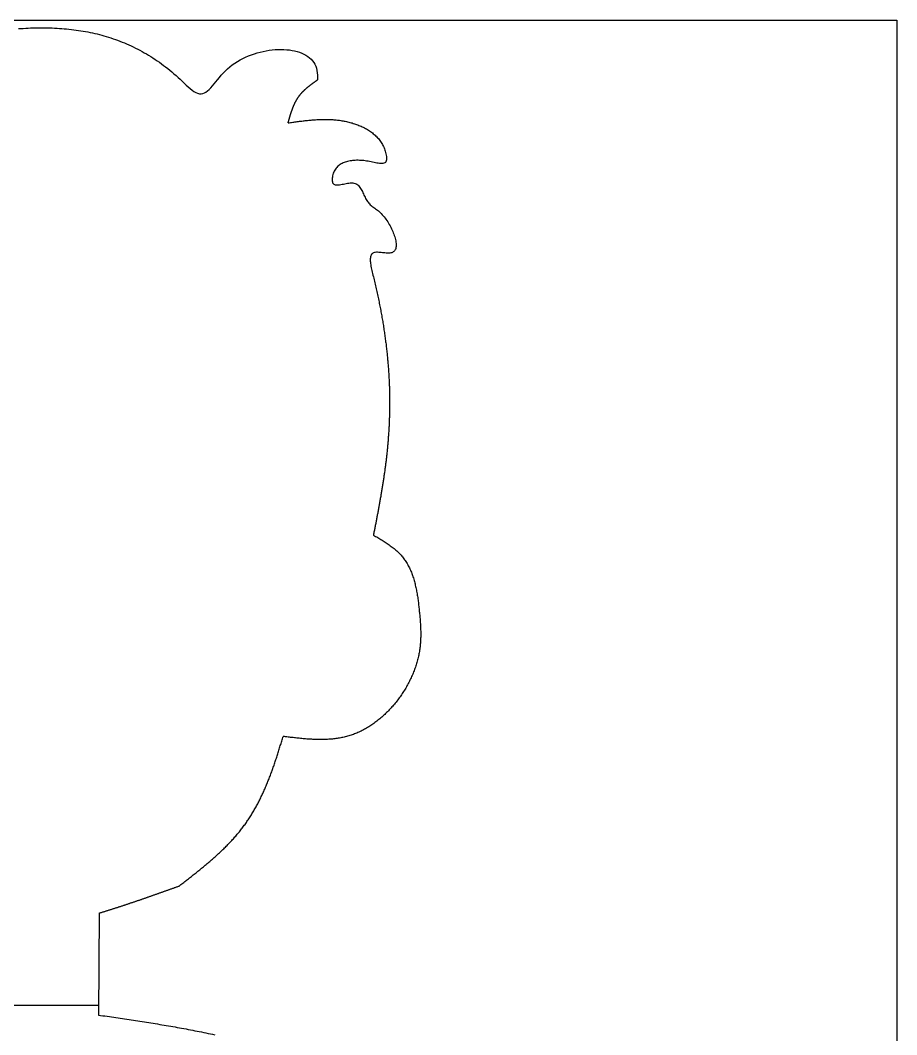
# Model space of a CAD drawing. Header units: millimetres. Extents: x 289 to 9778, y -894 to 6380.
# Drawn here: x 7736.8 to 8016, y -317.2 to 6 of the extents above; entities that cross this region are included whole.
import ezdxf

# ---------------------------------------------------------------- set-up
doc = ezdxf.new("R2010")
doc.units = ezdxf.units.MM

msp = doc.modelspace()

# ---------------------------------------------------------------- linework, layer by layer
for p, q in [((7761.92, -278.48), (7761.72, -310.97)), ((7693.84, -307.86), (7761.74, -307.86))]:
    msp.add_line(p, q)
msp.add_lwpolyline([(7446, 6.01), (8016, 6.01), (8016, -893.99), (7446, -893.99)], close=True)
for points in [[(7736.21, 3.34, 0), (7736.98, 3.4, 0), (7737.76, 3.44, 0), (7738.54, 3.49, 0), (7739.31, 3.52, 0), (7740.09, 3.56, 0), (7740.86, 3.58, 0), (7741.63, 3.6, 0), (7742.4, 3.61, 0), (7743.17, 3.62, 0), (7743.94, 3.62, 0), (7744.71, 3.62, 0), (7745.48, 3.6, 0), (7746.25, 3.59, 0), (7747.01, 3.56, 0), (7747.77, 3.53, 0), (7748.54, 3.49, 0), (7749.3, 3.44, 0), (7750.06, 3.39, 0), (7750.82, 3.33, 0), (7751.58, 3.26, 0), (7752.33, 3.18, 0), (7753.09, 3.1, 0), (7753.84, 3.01, 0), (7754.59, 2.91, 0), (7755.34, 2.8, 0), (7756.09, 2.68, 0), (7756.84, 2.56, 0), (7757.58, 2.43, 0), (7758.33, 2.29, 0), (7759.07, 2.14, 0), (7759.81, 1.98, 0), (7760.55, 1.81, 0), (7761.29, 1.64, 0), (7762.02, 1.45, 0), (7762.76, 1.26, 0), (7763.49, 1.05, 0), (7764.22, 0.84, 0), (7764.95, 0.62, 0), (7765.67, 0.39, 0), (7766.4, 0.15, 0), (7767.12, -0.11, 0), (7767.84, -0.37, 0), (7768.56, -0.64, 0), (7769.28, -0.92, 0), (7769.99, -1.21, 0), (7770.7, -1.51, 0), (7771.41, -1.83, 0), (7772.12, -2.15, 0), (7772.83, -2.49, 0), (7773.53, -2.83, 0), (7774.23, -3.19, 0), (7774.93, -3.55, 0), (7775.63, -3.93, 0), (7776.32, -4.32, 0), (7777.02, -4.72, 0), (7777.71, -5.14, 0), (7778.39, -5.56, 0), (7779.08, -6, 0), (7779.76, -6.45, 0), (7780.44, -6.91, 0), (7781.12, -7.38, 0), (7781.79, -7.86, 0), (7782.46, -8.36, 0), (7783.13, -8.87, 0), (7783.8, -9.39, 0), (7784.46, -9.92, 0), (7785.12, -10.47, 0), (7785.78, -11.03, 0), (7786.44, -11.61, 0), (7787.09, -12.19, 0), (7787.74, -12.79, 0), (7788.39, -13.4, 0), (7789.03, -14.02, 0), (7789.67, -14.62, 0), (7790.3, -15.2, 0), (7790.92, -15.74, 0), (7791.54, -16.23, 0), (7792.14, -16.66, 0), (7792.73, -17.01, 0), (7793.31, -17.26, 0), (7793.87, -17.41, 0), (7794.41, -17.44, 0), (7794.95, -17.35, 0), (7795.47, -17.15, 0), (7795.98, -16.85, 0), (7796.49, -16.47, 0), (7797, -16.01, 0), (7797.51, -15.48, 0), (7798.03, -14.9, 0), (7798.56, -14.27, 0), (7799.1, -13.61, 0), (7799.66, -12.92, 0), (7800.24, -12.21, 0), (7800.85, -11.5, 0), (7801.48, -10.8, 0), (7802.15, -10.11, 0), (7802.85, -9.45, 0), (7803.59, -8.83, 0), (7804.36, -8.23, 0), (7805.16, -7.67, 0), (7805.98, -7.14, 0), (7806.84, -6.64, 0), (7807.71, -6.18, 0), (7808.61, -5.75, 0), (7809.52, -5.36, 0), (7810.45, -5, 0), (7811.38, -4.67, 0), (7812.33, -4.38, 0), (7813.28, -4.12, 0), (7814.24, -3.89, 0), (7815.2, -3.7, 0), (7816.15, -3.55, 0), (7817.1, -3.43, 0), (7818.05, -3.35, 0), (7818.98, -3.3, 0), (7819.9, -3.28, 0), (7820.8, -3.3, 0), (7821.69, -3.36, 0), (7822.55, -3.46, 0), (7823.39, -3.59, 0), (7824.21, -3.75, 0), (7824.99, -3.95, 0), (7825.75, -4.19, 0), (7826.46, -4.47, 0), (7827.15, -4.78, 0), (7827.79, -5.13, 0), (7828.39, -5.52, 0), (7828.94, -5.94, 0), (7829.44, -6.4, 0), (7829.9, -6.9, 0), (7830.3, -7.44, 0), (7830.64, -8.01, 0), (7830.93, -8.62, 0), (7831.15, -9.27, 0), (7831.31, -9.96, 0), (7831.41, -10.69, 0), (7831.46, -11.44, 0), (7831.48, -12.21, 0), (7831.49, -12.99, 0)], [(7822.14, -26.7, 0), (7822.17, -26.6, 0), (7822.2, -26.49, 0), (7822.23, -26.38, 0), (7822.26, -26.28, 0), (7822.29, -26.17, 0), (7822.32, -26.06, 0), (7822.35, -25.96, 0), (7822.38, -25.85, 0), (7822.41, -25.74, 0), (7822.44, -25.63, 0), (7822.47, -25.53, 0), (7822.5, -25.42, 0), (7822.53, -25.31, 0), (7822.56, -25.21, 0), (7822.59, -25.1, 0), (7822.62, -25, 0), (7822.65, -24.89, 0), (7822.69, -24.78, 0), (7822.72, -24.68, 0), (7822.75, -24.57, 0), (7822.78, -24.47, 0), (7822.81, -24.36, 0), (7822.84, -24.25, 0), (7822.88, -24.15, 0), (7822.91, -24.04, 0), (7822.94, -23.94, 0), (7822.97, -23.83, 0), (7823.01, -23.73, 0), (7823.04, -23.62, 0), (7823.07, -23.52, 0), (7823.11, -23.42, 0), (7823.14, -23.31, 0), (7823.18, -23.21, 0), (7823.21, -23.1, 0), (7823.25, -23, 0), (7823.28, -22.9, 0), (7823.32, -22.79, 0), (7823.35, -22.69, 0), (7823.39, -22.59, 0), (7823.43, -22.49, 0), (7823.46, -22.38, 0), (7823.5, -22.28, 0), (7823.54, -22.18, 0), (7823.58, -22.08, 0), (7823.61, -21.98, 0), (7823.65, -21.88, 0), (7823.69, -21.78, 0), (7823.73, -21.68, 0), (7823.77, -21.58, 0), (7823.81, -21.48, 0), (7823.85, -21.38, 0), (7823.89, -21.28, 0), (7823.94, -21.18, 0), (7823.98, -21.08, 0), (7824.02, -20.99, 0), (7824.06, -20.89, 0), (7824.11, -20.79, 0), (7824.15, -20.69, 0), (7824.2, -20.6, 0), (7824.24, -20.5, 0), (7824.29, -20.41, 0), (7824.33, -20.31, 0), (7824.38, -20.22, 0), (7824.43, -20.12, 0), (7824.47, -20.03, 0), (7824.52, -19.93, 0), (7824.57, -19.84, 0), (7824.62, -19.75, 0), (7824.67, -19.65, 0), (7824.72, -19.56, 0), (7824.77, -19.47, 0), (7824.82, -19.38, 0), (7824.88, -19.29, 0), (7824.93, -19.2, 0), (7824.98, -19.11, 0), (7825.04, -19.02, 0), (7825.09, -18.93, 0), (7825.15, -18.84, 0), (7825.2, -18.75, 0), (7825.26, -18.66, 0), (7825.32, -18.58, 0), (7825.38, -18.49, 0), (7825.44, -18.4, 0), (7825.5, -18.32, 0), (7825.56, -18.23, 0), (7825.62, -18.15, 0), (7825.68, -18.06, 0), (7825.74, -17.98, 0), (7825.8, -17.9, 0), (7825.87, -17.82, 0), (7825.93, -17.73, 0), (7826, -17.65, 0), (7826.07, -17.57, 0), (7826.13, -17.49, 0), (7826.2, -17.41, 0), (7826.27, -17.33, 0), (7826.34, -17.25, 0), (7826.41, -17.17, 0), (7826.48, -17.1, 0), (7826.55, -17.02, 0), (7826.62, -16.94, 0), (7826.69, -16.87, 0), (7826.77, -16.79, 0), (7826.84, -16.71, 0), (7826.91, -16.64, 0), (7826.99, -16.56, 0), (7827.06, -16.49, 0), (7827.14, -16.42, 0), (7827.22, -16.34, 0), (7827.29, -16.27, 0), (7827.37, -16.2, 0), (7827.45, -16.12, 0), (7827.53, -16.05, 0), (7827.6, -15.98, 0), (7827.68, -15.91, 0), (7827.76, -15.84, 0), (7827.84, -15.77, 0), (7827.92, -15.69, 0), (7828.01, -15.62, 0), (7828.09, -15.55, 0), (7828.17, -15.49, 0), (7828.25, -15.42, 0), (7828.33, -15.35, 0), (7828.42, -15.28, 0), (7828.5, -15.21, 0), (7828.59, -15.14, 0), (7828.67, -15.07, 0), (7828.75, -15.01, 0), (7828.84, -14.94, 0), (7828.92, -14.87, 0), (7829.01, -14.8, 0), (7829.1, -14.74, 0), (7829.18, -14.67, 0), (7829.27, -14.6, 0), (7829.35, -14.54, 0), (7829.44, -14.47, 0), (7829.53, -14.41, 0), (7829.62, -14.34, 0), (7829.7, -14.27, 0), (7829.79, -14.21, 0), (7829.88, -14.14, 0), (7829.97, -14.08, 0), (7830.06, -14.01, 0), (7830.15, -13.95, 0), (7830.23, -13.88, 0), (7830.32, -13.82, 0), (7830.41, -13.76, 0), (7830.5, -13.69, 0), (7830.59, -13.63, 0), (7830.68, -13.56, 0), (7830.77, -13.5, 0), (7830.86, -13.43, 0), (7830.95, -13.37, 0), (7831.04, -13.31, 0), (7831.13, -13.24, 0), (7831.22, -13.18, 0), (7831.31, -13.11, 0), (7831.4, -13.05, 0), (7831.49, -12.99, 0)], [(7822.14, -26.7, 0), (7822.51, -26.65, 0), (7822.87, -26.6, 0), (7823.24, -26.55, 0), (7823.6, -26.49, 0), (7823.97, -26.44, 0), (7824.33, -26.39, 0), (7824.7, -26.34, 0), (7825.07, -26.29, 0), (7825.43, -26.24, 0), (7825.8, -26.19, 0), (7826.16, -26.14, 0), (7826.53, -26.1, 0), (7826.89, -26.05, 0), (7827.26, -26.01, 0), (7827.62, -25.97, 0), (7827.99, -25.92, 0), (7828.35, -25.89, 0), (7828.72, -25.85, 0), (7829.09, -25.81, 0), (7829.45, -25.78, 0), (7829.82, -25.75, 0), (7830.18, -25.72, 0), (7830.55, -25.69, 0), (7830.91, -25.67, 0), (7831.28, -25.64, 0), (7831.64, -25.62, 0), (7832, -25.61, 0), (7832.37, -25.59, 0), (7832.73, -25.58, 0), (7833.1, -25.57, 0), (7833.46, -25.57, 0), (7833.83, -25.56, 0), (7834.19, -25.56, 0), (7834.55, -25.57, 0), (7834.92, -25.58, 0), (7835.28, -25.59, 0), (7835.65, -25.6, 0), (7836.01, -25.62, 0), (7836.37, -25.64, 0), (7836.74, -25.67, 0), (7837.1, -25.7, 0), (7837.46, -25.74, 0), (7837.83, -25.78, 0), (7838.19, -25.82, 0), (7838.55, -25.87, 0), (7838.91, -25.92, 0), (7839.28, -25.98, 0), (7839.64, -26.04, 0), (7840, -26.11, 0), (7840.36, -26.18, 0), (7840.73, -26.26, 0), (7841.09, -26.34, 0), (7841.45, -26.43, 0), (7841.81, -26.52, 0), (7842.17, -26.62, 0), (7842.53, -26.72, 0), (7842.89, -26.83, 0), (7843.25, -26.95, 0), (7843.61, -27.07, 0), (7843.97, -27.2, 0), (7844.33, -27.33, 0), (7844.68, -27.47, 0), (7845.03, -27.62, 0), (7845.38, -27.77, 0), (7845.73, -27.93, 0), (7846.08, -28.09, 0), (7846.42, -28.27, 0), (7846.75, -28.44, 0), (7847.09, -28.63, 0), (7847.41, -28.82, 0), (7847.74, -29.02, 0), (7848.06, -29.23, 0), (7848.37, -29.44, 0), (7848.67, -29.66, 0), (7848.98, -29.89, 0), (7849.27, -30.13, 0), (7849.56, -30.37, 0), (7849.84, -30.62, 0), (7850.11, -30.88, 0), (7850.38, -31.15, 0), (7850.63, -31.42, 0), (7850.88, -31.7, 0), (7851.12, -31.99, 0), (7851.35, -32.29, 0), (7851.57, -32.6, 0), (7851.79, -32.91, 0), (7851.99, -33.24, 0), (7852.18, -33.57, 0), (7852.36, -33.91, 0), (7852.53, -34.26, 0), (7852.69, -34.62, 0), (7852.84, -34.98, 0), (7852.97, -35.36, 0), (7853.09, -35.74, 0), (7853.2, -36.14, 0), (7853.3, -36.54, 0), (7853.38, -36.95, 0), (7853.45, -37.37, 0), (7853.49, -37.77, 0), (7853.5, -38.15, 0), (7853.47, -38.5, 0), (7853.4, -38.82, 0), (7853.29, -39.08, 0), (7853.12, -39.29, 0), (7852.91, -39.44, 0), (7852.66, -39.55, 0), (7852.36, -39.61, 0), (7852.03, -39.64, 0), (7851.67, -39.64, 0), (7851.28, -39.6, 0), (7850.86, -39.54, 0), (7850.43, -39.47, 0), (7849.98, -39.38, 0), (7849.52, -39.29, 0), (7849.05, -39.19, 0), (7848.57, -39.09, 0), (7848.1, -39, 0), (7847.62, -38.91, 0), (7847.15, -38.84, 0), (7846.69, -38.78, 0), (7846.22, -38.72, 0), (7845.76, -38.68, 0), (7845.3, -38.65, 0), (7844.85, -38.62, 0), (7844.41, -38.61, 0), (7843.97, -38.61, 0), (7843.53, -38.62, 0), (7843.11, -38.65, 0), (7842.69, -38.68, 0), (7842.28, -38.73, 0), (7841.87, -38.79, 0), (7841.48, -38.86, 0), (7841.1, -38.95, 0), (7840.72, -39.05, 0), (7840.36, -39.16, 0), (7840.01, -39.29, 0), (7839.67, -39.44, 0), (7839.34, -39.59, 0), (7839.02, -39.77, 0), (7838.72, -39.95, 0), (7838.43, -40.16, 0), (7838.16, -40.38, 0), (7837.9, -40.61, 0), (7837.66, -40.87, 0), (7837.43, -41.14, 0), (7837.22, -41.42, 0), (7837.02, -41.73, 0), (7836.84, -42.05, 0), (7836.68, -42.39, 0), (7836.54, -42.75, 0), (7836.42, -43.12, 0), (7836.32, -43.52, 0), (7836.24, -43.93, 0), (7836.19, -44.33, 0), (7836.16, -44.73, 0), (7836.18, -45.1, 0), (7836.23, -45.44, 0), (7836.32, -45.74, 0), (7836.46, -45.98, 0), (7836.65, -46.17, 0), (7836.88, -46.31, 0), (7837.15, -46.39, 0), (7837.45, -46.44, 0), (7837.79, -46.45, 0), (7838.15, -46.43, 0), (7838.54, -46.39, 0), (7838.94, -46.32, 0), (7839.36, -46.25, 0), (7839.79, -46.16, 0), (7840.22, -46.08, 0), (7840.66, -45.99, 0), (7841.1, -45.92, 0), (7841.53, -45.85, 0), (7841.95, -45.81, 0), (7842.36, -45.79, 0), (7842.75, -45.81, 0), (7843.11, -45.86, 0), (7843.45, -45.95, 0), (7843.77, -46.08, 0), (7844.06, -46.25, 0), (7844.33, -46.45, 0), (7844.58, -46.69, 0), (7844.82, -46.95, 0), (7845.03, -47.24, 0), (7845.24, -47.55, 0), (7845.43, -47.88, 0), (7845.61, -48.22, 0), (7845.79, -48.57, 0), (7845.96, -48.93, 0), (7846.12, -49.3, 0), (7846.29, -49.67, 0), (7846.46, -50.03, 0), (7846.63, -50.4, 0), (7846.8, -50.75, 0), (7846.98, -51.09, 0), (7847.18, -51.41, 0), (7847.38, -51.72, 0), (7847.6, -52, 0), (7847.83, -52.27, 0), (7848.07, -52.52, 0), (7848.32, -52.75, 0), (7848.58, -52.98, 0), (7848.85, -53.19, 0), (7849.13, -53.41, 0), (7849.42, -53.62, 0), (7849.71, -53.83, 0), (7850.01, -54.05, 0), (7850.31, -54.27, 0), (7850.61, -54.5, 0), (7850.92, -54.75, 0), (7851.22, -55.02, 0), (7851.53, -55.3, 0), (7851.83, -55.61, 0), (7852.13, -55.94, 0), (7852.43, -56.28, 0), (7852.72, -56.64, 0), (7853.01, -57.02, 0), (7853.3, -57.41, 0), (7853.58, -57.81, 0), (7853.85, -58.22, 0), (7854.11, -58.65, 0), (7854.36, -59.08, 0), (7854.61, -59.51, 0), (7854.84, -59.95, 0), (7855.06, -60.4, 0), (7855.27, -60.84, 0), (7855.47, -61.29, 0), (7855.65, -61.73, 0), (7855.82, -62.17, 0), (7855.97, -62.61, 0), (7856.11, -63.04, 0), (7856.23, -63.47, 0), (7856.33, -63.89, 0), (7856.41, -64.29, 0), (7856.48, -64.69, 0), (7856.52, -65.07, 0), (7856.54, -65.43, 0), (7856.54, -65.78, 0), (7856.52, -66.12, 0), (7856.47, -66.43, 0), (7856.4, -66.72, 0), (7856.3, -66.99, 0), (7856.18, -67.24, 0), (7856.03, -67.46, 0), (7855.85, -67.66, 0), (7855.64, -67.82, 0), (7855.41, -67.96, 0), (7855.14, -68.07, 0), (7854.84, -68.14, 0), (7854.51, -68.18, 0), (7854.16, -68.2, 0), (7853.79, -68.2, 0), (7853.4, -68.17, 0), (7853, -68.14, 0), (7852.6, -68.1, 0), (7852.19, -68.05, 0), (7851.78, -68.01, 0), (7851.38, -67.97, 0), (7850.99, -67.94, 0), (7850.61, -67.92, 0), (7850.25, -67.92, 0), (7849.92, -67.95, 0), (7849.61, -68.01, 0), (7849.33, -68.09, 0), (7849.1, -68.22, 0), (7848.89, -68.37, 0), (7848.72, -68.57, 0), (7848.58, -68.79, 0), (7848.47, -69.04, 0), (7848.39, -69.33, 0), (7848.34, -69.64, 0), (7848.31, -69.97, 0), (7848.3, -70.32, 0), (7848.31, -70.7, 0), (7848.34, -71.1, 0), (7848.39, -71.51, 0), (7848.45, -71.94, 0), (7848.53, -72.38, 0), (7848.62, -72.83, 0), (7848.72, -73.3, 0), (7848.82, -73.77, 0), (7848.94, -74.24, 0), (7849.05, -74.73, 0), (7849.17, -75.21, 0), (7849.29, -75.69, 0), (7849.41, -76.18, 0), (7849.52, -76.66, 0), (7849.64, -77.14, 0), (7849.75, -77.62, 0), (7849.87, -78.1, 0), (7849.98, -78.57, 0), (7850.09, -79.05, 0), (7850.19, -79.52, 0), (7850.3, -79.99, 0), (7850.4, -80.46, 0), (7850.51, -80.93, 0), (7850.61, -81.39, 0), (7850.71, -81.86, 0), (7850.81, -82.32, 0), (7850.9, -82.79, 0), (7851, -83.25, 0), (7851.09, -83.71, 0), (7851.18, -84.16, 0), (7851.28, -84.62, 0), (7851.36, -85.07, 0), (7851.45, -85.53, 0), (7851.54, -85.98, 0), (7851.63, -86.43, 0), (7851.71, -86.88, 0), (7851.79, -87.33, 0), (7851.87, -87.77, 0), (7851.95, -88.22, 0), (7852.03, -88.66, 0), (7852.11, -89.1, 0), (7852.18, -89.54, 0), (7852.26, -89.98, 0), (7852.33, -90.42, 0), (7852.4, -90.85, 0), (7852.47, -91.29, 0), (7852.54, -91.72, 0), (7852.61, -92.16, 0), (7852.67, -92.59, 0), (7852.74, -93.02, 0), (7852.8, -93.44, 0), (7852.86, -93.87, 0), (7852.93, -94.3, 0), (7852.98, -94.72, 0), (7853.04, -95.14, 0), (7853.1, -95.57, 0), (7853.16, -95.99, 0), (7853.21, -96.41, 0), (7853.26, -96.82, 0), (7853.32, -97.24, 0), (7853.37, -97.65, 0), (7853.42, -98.07, 0), (7853.46, -98.48, 0), (7853.51, -98.89, 0), (7853.56, -99.3, 0), (7853.6, -99.71, 0), (7853.64, -100.12, 0), (7853.69, -100.53, 0), (7853.73, -100.93, 0), (7853.77, -101.34, 0), (7853.81, -101.74, 0), (7853.84, -102.14, 0), (7853.88, -102.54, 0), (7853.92, -102.94, 0), (7853.95, -103.34, 0), (7853.98, -103.74, 0), (7854.01, -104.14, 0), (7854.04, -104.53, 0), (7854.07, -104.92, 0), (7854.1, -105.32, 0), (7854.13, -105.71, 0), (7854.16, -106.1, 0), (7854.18, -106.49, 0), (7854.2, -106.88, 0), (7854.23, -107.27, 0), (7854.25, -107.65, 0), (7854.27, -108.04, 0), (7854.29, -108.42, 0), (7854.31, -108.8, 0), (7854.33, -109.19, 0), (7854.34, -109.57, 0), (7854.36, -109.95, 0), (7854.37, -110.33, 0), (7854.39, -110.7, 0), (7854.4, -111.08, 0), (7854.41, -111.46, 0), (7854.42, -111.83, 0), (7854.43, -112.21, 0), (7854.44, -112.58, 0), (7854.45, -112.95, 0), (7854.45, -113.32, 0), (7854.46, -113.69, 0), (7854.46, -114.06, 0), (7854.47, -114.43, 0), (7854.47, -114.79, 0), (7854.47, -115.16, 0), (7854.47, -115.53, 0), (7854.47, -115.89, 0), (7854.47, -116.25, 0), (7854.47, -116.62, 0), (7854.47, -116.98, 0), (7854.47, -117.34, 0), (7854.46, -117.7, 0), (7854.46, -118.06, 0), (7854.45, -118.42, 0), (7854.44, -118.77, 0), (7854.44, -119.13, 0), (7854.43, -119.48, 0), (7854.42, -119.84, 0), (7854.41, -120.19, 0), (7854.4, -120.55, 0), (7854.38, -120.9, 0), (7854.37, -121.25, 0), (7854.36, -121.6, 0), (7854.34, -121.95, 0), (7854.33, -122.3, 0), (7854.31, -122.65, 0), (7854.3, -122.99, 0), (7854.28, -123.34, 0), (7854.26, -123.69, 0), (7854.24, -124.03, 0), (7854.22, -124.37, 0), (7854.2, -124.72, 0), (7854.18, -125.06, 0), (7854.16, -125.4, 0), (7854.14, -125.74, 0), (7854.11, -126.08, 0), (7854.09, -126.42, 0), (7854.06, -126.76, 0), (7854.04, -127.1, 0), (7854.01, -127.44, 0), (7853.98, -127.78, 0), (7853.96, -128.11, 0), (7853.93, -128.45, 0), (7853.9, -128.78, 0), (7853.87, -129.12, 0), (7853.84, -129.45, 0), (7853.81, -129.79, 0), (7853.78, -130.12, 0), (7853.75, -130.45, 0), (7853.71, -130.78, 0), (7853.68, -131.11, 0), (7853.65, -131.44, 0), (7853.61, -131.77, 0), (7853.58, -132.1, 0), (7853.54, -132.43, 0), (7853.51, -132.76, 0), (7853.47, -133.08, 0), (7853.43, -133.41, 0), (7853.39, -133.74, 0), (7853.36, -134.06, 0), (7853.32, -134.39, 0), (7853.28, -134.71, 0), (7853.24, -135.03, 0), (7853.2, -135.36, 0), (7853.16, -135.68, 0), (7853.11, -136, 0), (7853.07, -136.32, 0), (7853.03, -136.64, 0), (7852.99, -136.97, 0), (7852.94, -137.29, 0), (7852.9, -137.61, 0), (7852.85, -137.93, 0), (7852.81, -138.24, 0), (7852.76, -138.56, 0), (7852.72, -138.88, 0), (7852.67, -139.2, 0), (7852.63, -139.52, 0), (7852.58, -139.83, 0), (7852.53, -140.15, 0), (7852.48, -140.46, 0), (7852.44, -140.78, 0), (7852.39, -141.09, 0), (7852.34, -141.41, 0), (7852.29, -141.72, 0), (7852.24, -142.04, 0), (7852.19, -142.35, 0), (7852.14, -142.66, 0), (7852.09, -142.98, 0), (7852.04, -143.29, 0), (7851.98, -143.6, 0), (7851.93, -143.91, 0), (7851.88, -144.23, 0), (7851.83, -144.54, 0), (7851.78, -144.85, 0), (7851.72, -145.16, 0), (7851.67, -145.47, 0), (7851.62, -145.78, 0), (7851.56, -146.09, 0), (7851.51, -146.4, 0), (7851.45, -146.71, 0), (7851.4, -147.02, 0), (7851.34, -147.32, 0), (7851.29, -147.63, 0), (7851.23, -147.94, 0), (7851.18, -148.25, 0), (7851.12, -148.56, 0), (7851.07, -148.86, 0), (7851.01, -149.17, 0), (7850.95, -149.48, 0), (7850.9, -149.79, 0), (7850.84, -150.09, 0), (7850.78, -150.4, 0), (7850.72, -150.7, 0), (7850.67, -151.01, 0), (7850.61, -151.32, 0), (7850.55, -151.62, 0), (7850.49, -151.93, 0), (7850.44, -152.23, 0), (7850.38, -152.54, 0), (7850.32, -152.84, 0), (7850.26, -153.15, 0), (7850.2, -153.45, 0), (7850.14, -153.76, 0), (7850.08, -154.06, 0), (7850.03, -154.37, 0), (7849.97, -154.67, 0), (7849.91, -154.98, 0), (7849.85, -155.28, 0), (7849.79, -155.59, 0), (7849.73, -155.89, 0), (7849.67, -156.2, 0), (7849.61, -156.5, 0), (7849.55, -156.8, 0), (7849.49, -157.11, 0), (7849.43, -157.41, 0), (7849.37, -157.72, 0), (7849.32, -158.02, 0)], [(7849.32, -158.02, 0), (7849.66, -158.23, 0), (7850.01, -158.43, 0), (7850.35, -158.63, 0), (7850.7, -158.84, 0), (7851.04, -159.04, 0), (7851.38, -159.25, 0), (7851.72, -159.46, 0), (7852.06, -159.67, 0), (7852.4, -159.88, 0), (7852.73, -160.09, 0), (7853.06, -160.3, 0), (7853.39, -160.52, 0), (7853.72, -160.74, 0), (7854.04, -160.96, 0), (7854.36, -161.18, 0), (7854.68, -161.41, 0), (7854.99, -161.64, 0), (7855.3, -161.87, 0), (7855.6, -162.11, 0), (7855.9, -162.35, 0), (7856.2, -162.59, 0), (7856.48, -162.84, 0), (7856.77, -163.09, 0), (7857.05, -163.34, 0), (7857.32, -163.61, 0), (7857.59, -163.87, 0), (7857.85, -164.14, 0), (7858.1, -164.42, 0), (7858.35, -164.7, 0), (7858.59, -164.98, 0), (7858.82, -165.27, 0), (7859.04, -165.57, 0), (7859.26, -165.87, 0), (7859.47, -166.18, 0), (7859.68, -166.49, 0), (7859.88, -166.81, 0), (7860.07, -167.13, 0), (7860.25, -167.46, 0), (7860.43, -167.79, 0), (7860.61, -168.13, 0), (7860.77, -168.47, 0), (7860.94, -168.81, 0), (7861.09, -169.16, 0), (7861.24, -169.51, 0), (7861.39, -169.87, 0), (7861.53, -170.23, 0), (7861.66, -170.59, 0), (7861.79, -170.95, 0), (7861.91, -171.32, 0), (7862.03, -171.69, 0), (7862.15, -172.07, 0), (7862.26, -172.45, 0), (7862.37, -172.82, 0), (7862.47, -173.21, 0), (7862.57, -173.59, 0), (7862.66, -173.98, 0), (7862.75, -174.37, 0), (7862.84, -174.76, 0), (7862.92, -175.15, 0), (7863, -175.54, 0), (7863.07, -175.94, 0), (7863.15, -176.33, 0), (7863.22, -176.73, 0), (7863.28, -177.13, 0), (7863.35, -177.53, 0), (7863.41, -177.93, 0), (7863.47, -178.33, 0), (7863.52, -178.73, 0), (7863.57, -179.14, 0), (7863.63, -179.54, 0), (7863.68, -179.94, 0), (7863.72, -180.34, 0), (7863.77, -180.74, 0), (7863.81, -181.15, 0), (7863.85, -181.55, 0), (7863.89, -181.95, 0), (7863.93, -182.35, 0), (7863.97, -182.75, 0), (7864.01, -183.14, 0), (7864.05, -183.54, 0), (7864.08, -183.94, 0), (7864.12, -184.33, 0), (7864.15, -184.72, 0), (7864.18, -185.12, 0), (7864.21, -185.51, 0), (7864.24, -185.9, 0), (7864.26, -186.29, 0), (7864.29, -186.68, 0), (7864.31, -187.06, 0), (7864.33, -187.45, 0), (7864.34, -187.84, 0), (7864.36, -188.22, 0), (7864.37, -188.61, 0), (7864.38, -188.99, 0), (7864.38, -189.38, 0), (7864.38, -189.76, 0), (7864.38, -190.15, 0), (7864.37, -190.53, 0), (7864.36, -190.91, 0), (7864.35, -191.3, 0), (7864.33, -191.68, 0), (7864.31, -192.06, 0), (7864.28, -192.45, 0), (7864.25, -192.83, 0), (7864.22, -193.21, 0), (7864.18, -193.59, 0), (7864.13, -193.98, 0), (7864.08, -194.36, 0), (7864.03, -194.74, 0), (7863.96, -195.13, 0), (7863.9, -195.51, 0), (7863.83, -195.9, 0), (7863.75, -196.28, 0), (7863.67, -196.66, 0), (7863.58, -197.05, 0), (7863.48, -197.43, 0), (7863.39, -197.82, 0), (7863.28, -198.2, 0), (7863.17, -198.58, 0), (7863.06, -198.97, 0), (7862.94, -199.35, 0), (7862.82, -199.73, 0), (7862.69, -200.11, 0), (7862.55, -200.49, 0), (7862.42, -200.87, 0), (7862.27, -201.25, 0), (7862.13, -201.63, 0), (7861.97, -202, 0), (7861.82, -202.38, 0), (7861.66, -202.76, 0), (7861.49, -203.13, 0), (7861.32, -203.5, 0), (7861.14, -203.87, 0), (7860.96, -204.24, 0), (7860.78, -204.61, 0), (7860.59, -204.98, 0), (7860.4, -205.34, 0), (7860.2, -205.7, 0), (7860, -206.07, 0), (7859.8, -206.43, 0), (7859.59, -206.78, 0), (7859.38, -207.14, 0), (7859.16, -207.49, 0), (7858.94, -207.84, 0), (7858.72, -208.19, 0), (7858.49, -208.54, 0), (7858.26, -208.89, 0), (7858.02, -209.23, 0), (7857.78, -209.57, 0), (7857.54, -209.9, 0), (7857.29, -210.24, 0), (7857.04, -210.57, 0), (7856.79, -210.9, 0), (7856.53, -211.23, 0), (7856.27, -211.55, 0), (7856.01, -211.87, 0), (7855.74, -212.19, 0), (7855.47, -212.5, 0), (7855.2, -212.81, 0), (7854.92, -213.12, 0), (7854.64, -213.42, 0), (7854.36, -213.73, 0), (7854.08, -214.02, 0), (7853.79, -214.32, 0), (7853.5, -214.61, 0), (7853.2, -214.89, 0), (7852.9, -215.18, 0), (7852.6, -215.45, 0), (7852.3, -215.73, 0), (7852, -216, 0), (7851.69, -216.27, 0), (7851.38, -216.53, 0), (7851.07, -216.79, 0), (7850.75, -217.04, 0), (7850.43, -217.29, 0), (7850.11, -217.54, 0), (7849.79, -217.78, 0), (7849.46, -218.02, 0), (7849.14, -218.25, 0), (7848.81, -218.47, 0), (7848.48, -218.7, 0), (7848.14, -218.91, 0), (7847.81, -219.13, 0), (7847.47, -219.33, 0), (7847.13, -219.54, 0), (7846.79, -219.73, 0), (7846.44, -219.92, 0), (7846.1, -220.11, 0), (7845.75, -220.29, 0), (7845.4, -220.47, 0), (7845.05, -220.64, 0), (7844.7, -220.8, 0), (7844.35, -220.96, 0), (7843.99, -221.12, 0), (7843.63, -221.26, 0), (7843.27, -221.41, 0), (7842.92, -221.54, 0), (7842.55, -221.67, 0), (7842.19, -221.8, 0), (7841.83, -221.91, 0), (7841.46, -222.02, 0), (7841.1, -222.13, 0), (7840.73, -222.23, 0), (7840.36, -222.33, 0), (7839.99, -222.41, 0), (7839.62, -222.5, 0), (7839.25, -222.58, 0), (7838.88, -222.65, 0), (7838.5, -222.72, 0), (7838.13, -222.78, 0), (7837.75, -222.84, 0), (7837.37, -222.89, 0), (7837, -222.94, 0), (7836.62, -222.98, 0), (7836.24, -223.02, 0), (7835.86, -223.06, 0), (7835.47, -223.09, 0), (7835.09, -223.11, 0), (7834.71, -223.14, 0), (7834.32, -223.15, 0), (7833.94, -223.17, 0), (7833.55, -223.18, 0), (7833.17, -223.19, 0), (7832.78, -223.19, 0), (7832.39, -223.19, 0), (7832, -223.19, 0), (7831.61, -223.18, 0), (7831.22, -223.18, 0), (7830.83, -223.16, 0), (7830.44, -223.15, 0), (7830.05, -223.13, 0), (7829.66, -223.11, 0), (7829.27, -223.09, 0), (7828.87, -223.07, 0), (7828.48, -223.04, 0), (7828.08, -223.01, 0), (7827.69, -222.98, 0), (7827.29, -222.94, 0), (7826.9, -222.91, 0), (7826.5, -222.87, 0), (7826.11, -222.83, 0), (7825.71, -222.79, 0), (7825.31, -222.75, 0), (7824.92, -222.71, 0), (7824.52, -222.67, 0), (7824.12, -222.62, 0), (7823.72, -222.58, 0), (7823.33, -222.53, 0), (7822.93, -222.48, 0), (7822.53, -222.43, 0), (7822.13, -222.38, 0), (7821.73, -222.33, 0), (7821.34, -222.29, 0), (7820.94, -222.24, 0), (7820.54, -222.19, 0)], [(7787.41, -269.87, 0), (7787.71, -269.63, 0), (7788.01, -269.4, 0), (7788.31, -269.16, 0), (7788.61, -268.93, 0), (7788.92, -268.69, 0), (7789.22, -268.46, 0), (7789.52, -268.22, 0), (7789.82, -267.99, 0), (7790.12, -267.75, 0), (7790.42, -267.52, 0), (7790.72, -267.28, 0), (7791.02, -267.05, 0), (7791.32, -266.81, 0), (7791.62, -266.57, 0), (7791.92, -266.34, 0), (7792.22, -266.1, 0), (7792.52, -265.86, 0), (7792.82, -265.62, 0), (7793.12, -265.38, 0), (7793.41, -265.15, 0), (7793.71, -264.91, 0), (7794, -264.67, 0), (7794.3, -264.43, 0), (7794.59, -264.19, 0), (7794.89, -263.95, 0), (7795.18, -263.71, 0), (7795.47, -263.46, 0), (7795.76, -263.22, 0), (7796.05, -262.98, 0), (7796.34, -262.73, 0), (7796.63, -262.49, 0), (7796.92, -262.24, 0), (7797.2, -262, 0), (7797.49, -261.75, 0), (7797.77, -261.51, 0), (7798.06, -261.26, 0), (7798.34, -261.01, 0), (7798.62, -260.76, 0), (7798.9, -260.51, 0), (7799.18, -260.26, 0), (7799.46, -260.01, 0), (7799.73, -259.75, 0), (7800.01, -259.5, 0), (7800.28, -259.25, 0), (7800.56, -258.99, 0), (7800.83, -258.74, 0), (7801.1, -258.48, 0), (7801.37, -258.22, 0), (7801.63, -257.96, 0), (7801.9, -257.7, 0), (7802.16, -257.44, 0), (7802.43, -257.18, 0), (7802.69, -256.91, 0), (7802.95, -256.65, 0), (7803.2, -256.39, 0), (7803.46, -256.12, 0), (7803.71, -255.85, 0), (7803.97, -255.58, 0), (7804.22, -255.31, 0), (7804.47, -255.04, 0), (7804.72, -254.77, 0), (7804.96, -254.49, 0), (7805.21, -254.22, 0), (7805.45, -253.94, 0), (7805.69, -253.66, 0), (7805.93, -253.38, 0), (7806.16, -253.1, 0), (7806.4, -252.82, 0), (7806.63, -252.54, 0), (7806.86, -252.25, 0), (7807.09, -251.97, 0), (7807.31, -251.68, 0), (7807.54, -251.39, 0), (7807.76, -251.1, 0), (7807.98, -250.81, 0), (7808.19, -250.51, 0), (7808.41, -250.22, 0), (7808.62, -249.92, 0), (7808.83, -249.62, 0), (7809.04, -249.32, 0), (7809.25, -249.02, 0), (7809.45, -248.72, 0), (7809.65, -248.41, 0), (7809.85, -248.11, 0), (7810.05, -247.8, 0), (7810.24, -247.49, 0), (7810.44, -247.18, 0), (7810.63, -246.87, 0), (7810.82, -246.56, 0), (7811.01, -246.24, 0), (7811.19, -245.93, 0), (7811.37, -245.61, 0), (7811.56, -245.29, 0), (7811.74, -244.97, 0), (7811.91, -244.65, 0), (7812.09, -244.33, 0), (7812.26, -244, 0), (7812.44, -243.68, 0), (7812.61, -243.35, 0), (7812.78, -243.03, 0), (7812.94, -242.7, 0), (7813.11, -242.37, 0), (7813.27, -242.04, 0), (7813.44, -241.71, 0), (7813.6, -241.37, 0), (7813.76, -241.04, 0), (7813.91, -240.7, 0), (7814.07, -240.37, 0), (7814.22, -240.03, 0), (7814.38, -239.69, 0), (7814.53, -239.35, 0), (7814.68, -239.01, 0), (7814.83, -238.67, 0), (7814.97, -238.33, 0), (7815.12, -237.98, 0), (7815.27, -237.64, 0), (7815.41, -237.3, 0), (7815.55, -236.95, 0), (7815.69, -236.6, 0), (7815.83, -236.25, 0), (7815.97, -235.91, 0), (7816.11, -235.56, 0), (7816.24, -235.21, 0), (7816.38, -234.86, 0), (7816.51, -234.5, 0), (7816.64, -234.15, 0), (7816.77, -233.8, 0), (7816.9, -233.44, 0), (7817.03, -233.09, 0), (7817.16, -232.73, 0), (7817.29, -232.38, 0), (7817.41, -232.02, 0), (7817.54, -231.66, 0), (7817.66, -231.3, 0), (7817.79, -230.94, 0), (7817.91, -230.58, 0), (7818.03, -230.22, 0), (7818.15, -229.86, 0), (7818.27, -229.5, 0), (7818.39, -229.14, 0), (7818.51, -228.78, 0), (7818.63, -228.42, 0), (7818.74, -228.05, 0), (7818.86, -227.69, 0), (7818.98, -227.32, 0), (7819.09, -226.96, 0), (7819.2, -226.59, 0), (7819.32, -226.23, 0), (7819.43, -225.86, 0), (7819.54, -225.5, 0), (7819.66, -225.13, 0), (7819.77, -224.76, 0), (7819.88, -224.4, 0), (7819.99, -224.03, 0), (7820.1, -223.66, 0), (7820.21, -223.29, 0), (7820.32, -222.92, 0), (7820.43, -222.55, 0), (7820.54, -222.19, 0)], [(7761.92, -278.48, 0), (7762.12, -278.42, 0), (7762.32, -278.36, 0), (7762.52, -278.3, 0), (7762.73, -278.24, 0), (7762.93, -278.17, 0), (7763.13, -278.11, 0), (7763.33, -278.05, 0), (7763.53, -277.99, 0), (7763.73, -277.93, 0), (7763.93, -277.86, 0), (7764.14, -277.8, 0), (7764.34, -277.74, 0), (7764.54, -277.68, 0), (7764.74, -277.61, 0), (7764.94, -277.55, 0), (7765.14, -277.49, 0), (7765.34, -277.42, 0), (7765.54, -277.36, 0), (7765.75, -277.3, 0), (7765.95, -277.23, 0), (7766.15, -277.17, 0), (7766.35, -277.11, 0), (7766.55, -277.04, 0), (7766.75, -276.98, 0), (7766.95, -276.91, 0), (7767.15, -276.85, 0), (7767.35, -276.78, 0), (7767.56, -276.72, 0), (7767.76, -276.65, 0), (7767.96, -276.59, 0), (7768.16, -276.52, 0), (7768.36, -276.46, 0), (7768.56, -276.39, 0), (7768.76, -276.33, 0), (7768.96, -276.26, 0), (7769.16, -276.2, 0), (7769.36, -276.13, 0), (7769.57, -276.06, 0), (7769.77, -276, 0), (7769.97, -275.93, 0), (7770.17, -275.86, 0), (7770.37, -275.8, 0), (7770.57, -275.73, 0), (7770.77, -275.66, 0), (7770.97, -275.6, 0), (7771.17, -275.53, 0), (7771.37, -275.46, 0), (7771.57, -275.4, 0), (7771.77, -275.33, 0), (7771.98, -275.26, 0), (7772.18, -275.19, 0), (7772.38, -275.13, 0), (7772.58, -275.06, 0), (7772.78, -274.99, 0), (7772.98, -274.92, 0), (7773.18, -274.85, 0), (7773.38, -274.79, 0), (7773.58, -274.72, 0), (7773.78, -274.65, 0), (7773.98, -274.58, 0), (7774.18, -274.51, 0), (7774.38, -274.44, 0), (7774.58, -274.38, 0), (7774.78, -274.31, 0), (7774.98, -274.24, 0), (7775.19, -274.17, 0), (7775.39, -274.1, 0), (7775.59, -274.03, 0), (7775.79, -273.96, 0), (7775.99, -273.89, 0), (7776.19, -273.82, 0), (7776.39, -273.75, 0), (7776.59, -273.69, 0), (7776.79, -273.62, 0), (7776.99, -273.55, 0), (7777.19, -273.48, 0), (7777.39, -273.41, 0), (7777.59, -273.34, 0), (7777.79, -273.27, 0), (7777.99, -273.2, 0), (7778.19, -273.13, 0), (7778.39, -273.06, 0), (7778.59, -272.99, 0), (7778.79, -272.92, 0), (7778.99, -272.85, 0), (7779.19, -272.78, 0), (7779.39, -272.71, 0), (7779.6, -272.64, 0), (7779.8, -272.57, 0), (7780, -272.5, 0), (7780.2, -272.43, 0), (7780.4, -272.35, 0), (7780.6, -272.28, 0), (7780.8, -272.21, 0), (7781, -272.14, 0), (7781.2, -272.07, 0), (7781.4, -272, 0), (7781.6, -271.93, 0), (7781.8, -271.86, 0), (7782, -271.79, 0), (7782.2, -271.72, 0), (7782.4, -271.65, 0), (7782.6, -271.58, 0), (7782.8, -271.51, 0), (7783, -271.43, 0), (7783.2, -271.36, 0), (7783.4, -271.29, 0), (7783.6, -271.22, 0), (7783.8, -271.15, 0), (7784, -271.08, 0), (7784.2, -271.01, 0), (7784.4, -270.94, 0), (7784.6, -270.87, 0), (7784.8, -270.79, 0), (7785, -270.72, 0), (7785.2, -270.65, 0), (7785.4, -270.58, 0), (7785.6, -270.51, 0), (7785.8, -270.44, 0), (7786, -270.37, 0), (7786.2, -270.3, 0), (7786.4, -270.22, 0), (7786.6, -270.15, 0), (7786.81, -270.08, 0), (7787.01, -270.01, 0), (7787.21, -269.94, 0), (7787.41, -269.87, 0)], [(7761.72, -310.97, 0), (7762.42, -311.07, 0), (7763.11, -311.17, 0), (7763.81, -311.27, 0), (7764.5, -311.37, 0), (7765.2, -311.47, 0), (7765.9, -311.57, 0), (7766.59, -311.68, 0), (7767.29, -311.78, 0), (7767.98, -311.88, 0), (7768.68, -311.98, 0), (7769.38, -312.08, 0), (7770.07, -312.19, 0), (7770.77, -312.29, 0), (7771.47, -312.39, 0), (7772.16, -312.5, 0), (7772.86, -312.6, 0), (7773.56, -312.71, 0), (7774.25, -312.82, 0), (7774.95, -312.92, 0), (7775.65, -313.03, 0), (7776.34, -313.14, 0), (7777.04, -313.25, 0), (7777.74, -313.36, 0), (7778.44, -313.47, 0), (7779.14, -313.58, 0), (7779.83, -313.7, 0), (7780.53, -313.81, 0), (7781.23, -313.93, 0), (7781.93, -314.04, 0), (7782.63, -314.16, 0), (7783.33, -314.28, 0), (7784.03, -314.4, 0), (7784.73, -314.52, 0), (7785.43, -314.64, 0), (7786.13, -314.77, 0), (7786.83, -314.89, 0), (7787.53, -315.02, 0), (7788.23, -315.15, 0), (7788.93, -315.28, 0), (7789.63, -315.41, 0), (7790.33, -315.54, 0), (7791.03, -315.67, 0), (7791.74, -315.81, 0), (7792.44, -315.95, 0), (7793.14, -316.09, 0), (7793.85, -316.23, 0), (7794.55, -316.37, 0), (7795.25, -316.52, 0), (7795.96, -316.66, 0), (7796.66, -316.81, 0), (7797.37, -316.96, 0), (7798.07, -317.11, 0), (7798.78, -317.27, 0)]]:
    msp.add_polyline3d(points)

doc.saveas('drawing.dxf')
